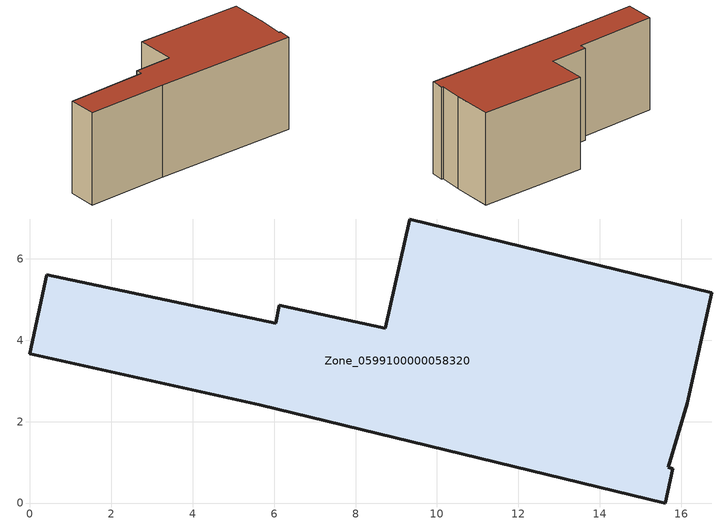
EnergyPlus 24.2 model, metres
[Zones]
Zone_0599100000058320
 floor ground (C_G): 8.73,4.29 9.33,6.98 16.75,5.17 16.15,2.45 15.69,0.88 15.79,0.84 15.61,0 5.64,2.41 0,3.66 0.41,5.61 6.04,4.42 6.13,4.86 z0
 wall outside (C_F): 9.33,6.98 8.73,4.29 6.13,4.86 6.04,4.42 0.41,5.61 0,3.66 5.64,2.41 15.61,0 15.79,0.84 15.69,0.88 16.15,2.45 16.75,5.17 9.33,6.98 z0:6.69
 roof outside (C_R): 16.15,2.45 16.75,5.17 9.33,6.98 8.73,4.29 6.13,4.86 6.04,4.42 0.41,5.61 0,3.66 5.64,2.41 15.61,0 15.79,0.84 15.69,0.88 z6.69
[BUILDING]
Pand.0599100000058320: North Axis=0; Terrain=City; Loads Convergence Tolerance Value=0.04; Temperature Convergence Tolerance Value=0.4; Solar Distribution=FullExterior; Maximum Number of Warmup Days=25; Minimum Number of Warmup Days=1
[Site:Location]
Rotterdam.The.Hague.AP_ZH_NLD Design_Conditions: Latitude=51.96; Longitude=4.45; Time Zone=1; Elevation=-4.5
[SITE:GROUNDTEMPERATURE:BUILDINGSURFACE]
18, 18, 18, 18, 18, 18, 18, 18, 18, 18, 18, 18
[MATERIAL] Thermal Absorptance=0.9; Solar Absorptance=0.7; Visible Absorptance=0.7
Name | Roughness | Thickness | Conductivity | Density | Specific Heat
G.TI.1946 | MediumSmooth | 0.15 | 1 | 540 | 1210
F.TI.1946 | Rough | 0.3 | 0.857143 | 1920 | 840
R.TI.1946 | MediumRough | 0.2 | 0.1 | 1500 | 1000
[CONSTRUCTION]
C_G: G.TI.1946
C_F: F.TI.1946
C_R: R.TI.1946
[ZONE]
Zone_0599100000058320: Type=1; Multiplier=1; Ceiling Height=Autocalculate; Volume=Autocalculate; Floor Area=autocalculate; Part of Total Floor Area=Yes
[ZONEINFILTRATION:DESIGNFLOWRATE]
Infil_Zone_0599100000058320: Zone or ZoneList or Space or SpaceList=Zone_0599100000058320; Schedule=AlwaysOn; Design Flow Rate Calculation Method=Flow/Area; Flow Rate per Floor Area=0.003; Constant Term Coefficient=1; Temperature Term Coefficient=0; Velocity Term Coefficient=0; Velocity Squared Term Coefficient=0
[HVACTEMPLATE:ZONE:IDEALLOADSAIRSYSTEM]
Zone_0599100000058320: Maximum Heating Supply Air Temperature=50; Minimum Cooling Supply Air Temperature=13; Maximum Heating Supply Air Humidity Ratio=0.0156; Minimum Cooling Supply Air Humidity Ratio=0.0077; Heating Limit=NoLimit; Cooling Limit=NoLimit; Dehumidification Control Type=ConstantSensibleHeatRatio; Cooling Sensible Heat Ratio=0.7; Dehumidification Setpoint=60; Humidification Control Type=None; Humidification Setpoint=30; Outdoor Air Method=None; Outdoor Air Flow Rate per Person=0.00944; Outdoor Air Flow Rate per Zone Floor Area=0; Outdoor Air Flow Rate per Zone=0; Demand Controlled Ventilation Type=None; Outdoor Air Economizer Type=NoEconomizer; Heat Recovery Type=None; Sensible Heat Recovery Effectiveness=0.7; Latent Heat Recovery Effectiveness=0.65
[ZONECONTROL:THERMOSTAT]
ThermostatControl_Zone_0599100000058320: Zone or ZoneList=Zone_0599100000058320; Control Type Schedule=DualSetpointControlType; Control 1=Thermostat_Zone_0599100000058320; Temperature Difference Between Cutout And Setpoint=0
[THERMOSTATSETPOINT:DUALSETPOINT]
Thermostat_Zone_0599100000058320: Heating Setpoint Temperature Schedule=HeatingSetpoint_Zone_0599100000058320; Cooling Setpoint Temperature Schedule=CoolingSetpoint_Zone_0599100000058320
[SCHEDULE:COMPACT]
HeatingSetpoint_Zone_0599100000058320: Through: 12/31, For: AllDays, Until: 24:00, 21
CoolingSetpoint_Zone_0599100000058320: Through: 12/31, For: AllDays, Until: 24:00, 24
DualSetpointControlType: Through: 12/31, For: AllDays, Until: 24:00, 4
AlwaysOn: Through: 12/31, For: AllDays, Until: 24:00, 1
